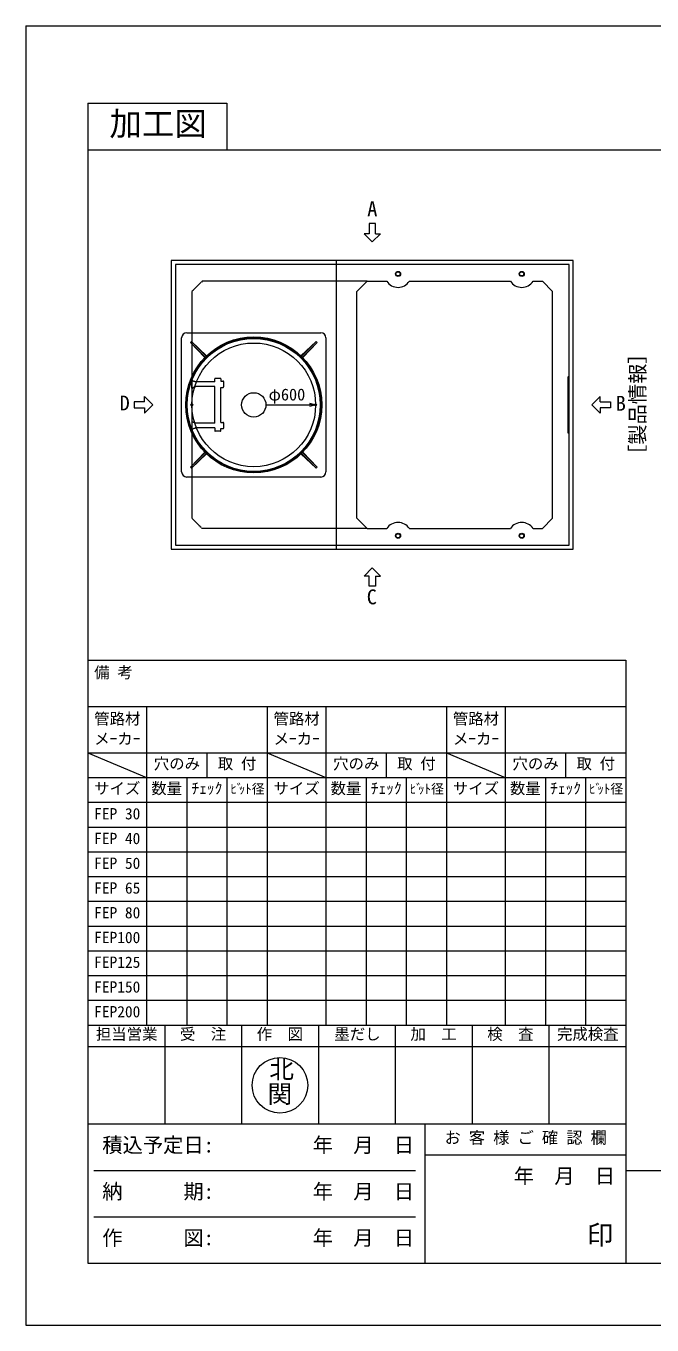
# Model space of a CAD drawing. Units: millimetres, scale not verified. Extents: x -4455 to 4455, y -3150 to 3150.
# Drawn here: x -4455 to -1418, y -3150 to 3150 of the extents above; entities that cross this region are included whole.
import ezdxf
from ezdxf.enums import TextEntityAlignment as Align

# ---------------------------------------------------------------- set-up
doc = ezdxf.new("R2010")
doc.units = ezdxf.units.MM
doc.header["$LTSCALE"] = 20
doc.header["$PDMODE"] = 32
doc.header["$PDSIZE"] = 10
doc.linetypes.add('LONG_DASHED1', pattern=[7, 6, -1])
for name, color, linetype, lineweight in [('0-0_D-TTL', 7, 'Continuous', 9), ('0-1_Defpoints', 7, 'Continuous', 9), ('0-2_D-TTL-FRAM1', 134, 'Continuous', 9), ('0-3_D-TTL-TXT', 7, 'Continuous', 9), ('0-4_D-STR-TXT', 7, 'Continuous', 9), ('0-5_D-STR-DIM', 3, 'Continuous', 9), ('0-6_0', 7, 'Continuous', 9), ('0-7_D-STR', 7, 'Continuous', 9), ('0-8_D-STR-STR1', 7, 'LONG_DASHED1', 9), ('0-A_D-STR-STR3', 2, 'LONG_DASHED1', 9), ('0-B_D-STR-STR4', 134, 'Continuous', 9)]:
    doc.layers.add(name, color=color, linetype=linetype, lineweight=lineweight)
doc.styles.add('HG正楷書体-PRO', font='')
doc.styles.add('ＭＳ ゴシック', font='')
doc.styles.get('HG正楷書体-PRO').set_extended_font_data('HG正楷書体-PRO')
doc.styles.get('ＭＳ ゴシック').set_extended_font_data('MS Gothic')

# ---------------------------------------------------------------- blocks, each defined once
blk = doc.blocks.new('A$C4DE05FD1')
at = {"layer": '0-0_D-TTL', "color": 134}
for p, q in [((4000, 79000), (4000, 4000)), ((4000, 76000), (114800, 76000)), ((4000, 4000), (114800, 4000))]:
    blk.add_line(p, q, dxfattribs=at)
blk.add_lwpolyline([(4000, 79000), (13000, 79000), (13000, 76000)], dxfattribs=at)
at = {"layer": '0-1_Defpoints', "color": 134}
for p, q in [((0, 84000), (0, 0)), ((0, 84000), (118800, 84000)), ((0, 0), (118800, 0))]:
    blk.add_line(p, q, dxfattribs=at)
at = {"layer": '0-2_D-TTL-FRAM1'}
blk.add_line((38800, 10000), (114800, 10000), dxfattribs=at)
at = {"layer": '0-3_D-TTL-TXT', "style": 'ＭＳ ゴシック'}
blk.add_text('加工図', height=1539, dxfattribs=at).set_placement((5399.8, 76447.4), align=Align.BOTTOM_LEFT)
blk = doc.blocks.new('A$C4C6C5A58')
at = {"layer": '0-4_D-STR-TXT', "style": 'ＭＳ ゴシック'}
for s, p in [('ﾋﾞ', (0, -118.4)), ('ｯﾄ径', (540.8, -118.4))]:
    blk.add_text(s, height=615.7, dxfattribs=at).set_placement(p, align=Align.BOTTOM_LEFT)
blk = doc.blocks.new('A$C43AD63AA')
at = {"layer": '0-2_D-TTL-FRAM1'}
for p, q in [((0, 20600), (0, 0)), ((3800, 20600), (3800, 0)), ((0, 17600), (11600, 17600)), ((0, 17600), (3800, 16000)), ((7700, 17600), (7700, 16000)), ((0, 16000), (11600, 16000)), ((6400, 16000), (6400, 0)), ((9000, 16000), (9000, 0)), ((0, 14400), (11600, 14400)), ((0, 12800), (11600, 12800)), ((0, 11200), (11600, 11200)), ((0, 9600), (11600, 9600)), ((0, 8000), (11600, 8000)), ((0, 6400), (11600, 6400)), ((0, 4800), (11600, 4800)), ((0, 3200), (11600, 3200)), ((0, 1600), (11600, 1600)), ((0, 0), (11600, 0))]:
    blk.add_line(p, q, dxfattribs=at)
blk.add_lwpolyline([(0, 20600), (11600, 20600), (11600, 0)], dxfattribs=at)
at = {"layer": '0-3_D-TTL-TXT'}
blk.add_blockref('A$C4C6C5A58', (9220, 14896.8), dxfattribs=at)
at = {"layer": '0-3_D-TTL-TXT', "style": 'ＭＳ ゴシック'}
for s, p in [('管路材', (411.8, 19216.2)), ('メｰカｰ', (411.8, 17928.8)), ('穴のみ', (4267.8, 16316.2)), ('取 付', (8408.4, 16316.2)), ('サイズ', (411.8, 14716.2)), ('数量', (4103.9, 14716.2)), ('ﾁｪｯｸ', (6703.9, 14716.2))]:
    blk.add_text(s, height=731.2, dxfattribs=at).set_placement(p, align=Align.BOTTOM_LEFT)
blk = doc.blocks.new('A$C77D93FA8')
at = {"layer": '0-3_D-TTL-TXT', "style": 'ＭＳ ゴシック'}
for s, p in [('FEP 30', (411.8, 13076.2)), ('FEP 40', (411.8, 11476.2)), ('FEP 50', (411.8, 9876.2)), ('FEP 65', (411.8, 8276.2)), ('FEP 80', (411.8, 6676.2)), ('FEP100', (411.8, 5076.2)), ('FEP125', (411.8, 3476.2)), ('FEP150', (411.8, 1876.2)), ('FEP200', (411.8, 276.2))]:
    blk.add_text(s, height=731.2, dxfattribs=at).set_placement(p, align=Align.BOTTOM_LEFT)
blk = doc.blocks.new('_Open30')
at = {"layer": '0-6_0'}
blk.add_line((0, 0), (-20, 0), dxfattribs=at)
blk.add_lwpolyline([(-20, 5.36), (0, 0), (-20, -5.36)], dxfattribs=at)
blk = doc.blocks.new('A$C1BF34DBF')
at = {"layer": '0-A_D-STR-STR3'}
for p, q in [((-1635, 0), (-2365, 0)), ((-2365, 0), (-2365, -80)), ((-1635, 0), (-1635, -80)), ((1635, 0), (2365, 0)), ((1635, 0), (1635, -80)), ((2365, 0), (2365, -80)), ((-2220, -300), (-2280, -300)), ((-2220, -2220), (-2220, -300)), ((-1780, -300), (-1720, -300)), ((-1780, -2220), (-1780, -300)), ((1780, -300), (1720, -300)), ((1780, -2220), (1780, -300)), ((2220, -2220), (2220, -300)), ((2220, -300), (2280, -300)), ((-2550, -2780), (-2550, -2260)), ((-2220, -2220), (-2510, -2220)), ((-1780, -2220), (1780, -2220)), ((2220, -2220), (2510, -2220)), ((2550, -2780), (2550, -2260)), ((-2510, -2820), (-2300, -2820)), ((-2300, -2820), (-2300, -3010)), ((-2220, -3090), (-1780, -3090)), ((-1700, -2820), (-1700, -3010)), ((-1700, -2820), (1700, -2820)), ((1700, -2820), (1700, -3010)), ((1780, -3090), (2220, -3090)), ((2300, -2820), (2300, -3010)), ((2510, -2820), (2300, -2820))]:
    blk.add_line(p, q, dxfattribs=at)
for centre, radius, start, end in [((-2679, -327.8), 400, 3.97846, 38.27098), ((-1321, -327.8), 400, 141.72902, 176.02154), ((1321, -327.8), 400, 3.97846, 38.27098), ((2679, -327.8), 400, 141.72902, 176.02154), ((-2510, -2260), 40, 90, 180), ((2510, -2260), 40, 0, 90), ((-2510, -2780), 40, 180, 270), ((-2220, -3010), 80, 180, 270), ((-1780, -3010), 80, 270, 0), ((1780, -3010), 80, 180, 270), ((2220, -3010), 80, 270, 0), ((2510, -2780), 40, 270, 0)]:
    blk.add_arc(centre, radius, start, end, dxfattribs=at)
blk = doc.blocks.new('A$C70CC1A47')
at = {"layer": '0-8_D-STR-STR1'}
for p, q in [((0, 2820), (120, 2700)), ((120, -2700), (120, 2700)), ((120, -2700), (0, -2820))]:
    blk.add_line(p, q, dxfattribs=at)
blk = doc.blocks.new('A$C5CAA2934')
at = {"layer": '0-7_D-STR'}
for p, q in [((39000, 14000), (0, 14000)), ((0, 14000), (0, -14000)), ((16000, 14000), (16000, -14000)), ((39000, -14000), (39000, 14000)), ((18000, 11000), (19000, 12000)), ((19000, 12000), (20904.6, 12000)), ((23095.4, 12000), (32904.6, 12000)), ((35095.4, 12000), (36000, 12000)), ((36000, 12000), (37000, 11000)), ((18000, -11000), (18000, 11000)), ((37000, -11000), (37000, 11000)), ((19000, -12000), (18000, -11000)), ((36000, -12000), (37000, -11000)), ((19000, -12000), (20904.6, -12000)), ((23095.4, -12000), (32904.6, -12000)), ((35095.4, -12000), (36000, -12000)), ((0, -14000), (39000, -14000))]:
    blk.add_line(p, q, dxfattribs=at)
at = {"layer": '0-7_D-STR', "linetype": 'LONG_DASHED1'}
for p, q in [((38600, 13600), (400, 13600)), ((400, 13600), (400, -13600)), ((38600, -13600), (38600, 13600)), ((3000, 12000), (2000, 11000)), ((19000, 12000), (3000, 12000)), ((2000, 11000), (2000, -11000)), ((3000, -12000), (2000, -11000)), ((19000, -12000), (3000, -12000)), ((400, -13600), (38600, -13600))]:
    blk.add_line(p, q, dxfattribs=at)
at = {"layer": '0-7_D-STR'}
for centre, radius in [((22000, 12700), 250), ((22000, 12700), 200), ((34000, 12700), 250), ((34000, 12700), 200), ((8000, 0), 6000), ((22000, -12700), 250), ((22000, -12700), 200), ((34000, -12700), 250), ((34000, -12700), 200)]:
    blk.add_circle(centre, radius, dxfattribs=at)
for centre, start, end in [((22000, 12700), 212.57897, 327.42103), ((34000, 12700), 212.57897, 327.42103), ((22000, -12700), 32.57897, 147.42103), ((34000, -12700), 32.57897, 147.42103)]:
    blk.add_arc(centre, 1300, start, end, dxfattribs=at)
at = {"layer": '0-8_D-STR-STR1', "rotation": 180}
blk.add_blockref('A$C70CC1A47', (38600, 0), dxfattribs=at)
blk = doc.blocks.new('A$C1D90160D')
at = {"layer": '0-2_D-TTL-FRAM1'}
for p, q in [((0, 58500), (52200, 58500)), ((0, 58500), (0, 0)), ((52200, 58500), (52200, 0)), ((0, 54000), (52200, 54000)), ((0, 23100), (52200, 23100)), ((7457.1, 23100), (7457.1, 13500)), ((14914.3, 23100), (14914.3, 13500)), ((22371.4, 23100), (22371.4, 13500)), ((29828.6, 23100), (29828.6, 13500)), ((37285.7, 23100), (37285.7, 13500)), ((44742.9, 23100), (44742.9, 13500)), ((0, 21000), (52200, 21000)), ((0, 13500), (52200, 13500)), ((32700, 13500), (32700, 0)), ((32700, 10500), (52200, 10500)), ((600, 9000), (31800, 9000)), ((600, 4500), (31800, 4500)), ((0, 0), (52200, 0))]:
    blk.add_line(p, q, dxfattribs=at)
at = {"layer": '0-3_D-TTL-TXT', "style": 'ＭＳ ゴシック'}
for s, height, p in [('備 考', 1097, (617.7, 56424.3)), ('担当営業', 1097, (778, 21342.5)), ('受\u3000注', 1097, (8932.5, 21342.5)), ('作\u3000図', 1097, (16389.7, 21342.5)), ('墨だし', 1097, (23916.5, 21342.5)), ('加\u3000工', 1097, (31303.9, 21342.5)), ('検\u3000査', 1097, (38761.1, 21342.5)), ('完成検査', 1097, (45520.9, 21342.5)), ('お 客 様 ご 確 認 欄', 1155, (34611.9, 11253.3)), ('積込予定日:', 1443, (1401.8, 10301.8)), ('年  月  日', 1443, (41329.9, 7301.8)), ('納\u3000\u3000\u3000期:', 1443, (1401.8, 5801.8)), ('印', 1876, (48431.1, 1218.6)), ('作\u3000\u3000\u3000図:', 1443, (1401.8, 1301.8))]:
    blk.add_text(s, height=height, dxfattribs=at).set_placement(p, align=Align.BOTTOM_LEFT)
blk = doc.blocks.new('A$C13A32EE1')
at = {"layer": '0-4_D-STR-TXT'}
for p, q in [((150, 400), (150, 900)), ((0, 0), (-400, 400)), ((-150, 400), (-400, 400)), ((0, 0), (400, 400)), ((150, 400), (400, 400))]:
    blk.add_line(p, q, dxfattribs=at)
blk.add_lwpolyline([(150, 900), (-150, 900), (-150, 400)], dxfattribs=at)
blk = doc.blocks.new('A$C6F6203DB')
at = {"layer": '0-4_D-STR-TXT', "xscale": 2, "yscale": 2}
blk.add_blockref('A$C13A32EE1', (0, 15800), dxfattribs=at)
at = {"layer": '0-4_D-STR-TXT', "yscale": 2}
for p, xscale, rotation in [((-21300, 0), 2, 90), ((21300, 0), -2, 270), ((0, -15800), -2, 180)]:
    blk.add_blockref('A$C13A32EE1', p, dxfattribs=dict(at, xscale=xscale, rotation=rotation))
at = {"layer": '0-4_D-STR-TXT', "style": 'ＭＳ ゴシック'}
for s, p in [('A', (-489, 17867.8)), ('D', (-24510.9, -974)), ('B', (23619.6, -1001.1)), ('C', (-535.5, -19778.6))]:
    blk.add_text(s, height=1443, dxfattribs=at).set_placement(p, align=Align.BOTTOM_LEFT)
blk.add_text('［製品情報］', height=1443, rotation=90, dxfattribs=at).set_placement((26888, -5842.1), align=Align.BOTTOM_LEFT)
blk = doc.blocks.new('A$C31372C24')
at = {"layer": '0-B_D-STR-STR4'}
for p, q in [((-7000, -6500), (-7000, 6500)), ((-6500, 7000), (6500, 7000)), ((7000, 6500), (7000, -6500)), ((-6149.5, 6050.5), (-6050.5, 6149.5)), ((-4716.1, 4617.1), (-6149.5, 6050.5)), ((-4751, 4581.3), (-6149.5, 6050.5)), ((-6050.5, 6149.5), (-4617.1, 4716.1)), ((-4581.3, 4751), (-6050.5, 6149.5)), ((4581.3, 4751), (6050.5, 6149.5)), ((4581.3, 4751), (6050.5, 6149.5)), ((6050.5, 6149.5), (4617.1, 4716.1)), ((4617.1, 4716.1), (6050.5, 6149.5)), ((4716.1, 4617.1), (6149.5, 6050.5)), ((6149.5, 6050.5), (4716.1, 4617.1)), ((4751, 4581.3), (6149.5, 6050.5)), ((4751, 4581.3), (6149.5, 6050.5)), ((6149.5, 6050.5), (6050.5, 6149.5)), ((6050.5, 6149.5), (6149.5, 6050.5)), ((-4751, -4581.3), (-6149.5, -6050.5)), ((-6149.5, -6050.5), (-4716.1, -4617.1)), ((-4617.1, -4716.1), (-6050.5, -6149.5)), ((-4581.3, -4751), (-6050.5, -6149.5)), ((4581.3, -4751), (6050.5, -6149.5)), ((6050.5, -6149.5), (4617.1, -4716.1)), ((4716.1, -4617.1), (6149.5, -6050.5)), ((4751, -4581.3), (6149.5, -6050.5)), ((-6050.5, -6149.5), (-6149.5, -6050.5)), ((6149.5, -6050.5), (6050.5, -6149.5)), ((6500, -7000), (-6500, -7000))]:
    blk.add_line(p, q, dxfattribs=at)
for radius in [6600, 6500, 6450, 6000, 1180]:
    blk.add_circle((0, 0), radius, dxfattribs=at)
for centre, start, end in [((-6500, 6500), 90, 180), ((6500, 6500), 0, 90), ((-6500, -6500), 180, 270), ((6500, -6500), 270, 0)]:
    blk.add_arc(centre, 500, start, end, dxfattribs=at)
blk = doc.blocks.new('A$C2FEB6317')
at = {"layer": '0-B_D-STR-STR4'}
blk.add_blockref('A$C31372C24', (0, 0), dxfattribs=at)

msp = doc.modelspace()

# ---------------------------------------------------------------- linework, layer by layer
at = {"layer": '0-1_Defpoints'}
for p in [(-3650, 1312.5), (-3050, 1312.5)]:
    msp.add_point(p, dxfattribs=at)
at = {"layer": '0-3_D-TTL-TXT', "color": 1}
msp.add_circle((-3222.86, -1987.5), 135, dxfattribs=at)
at = {"layer": '0-5_D-STR-DIM'}
msp.add_line((-3291.37, 1312.5), (-3080, 1312.5), dxfattribs=at)

# ---------------------------------------------------------------- block references
at = {"layer": '0-0_D-TTL'}
for name, p, xscale, yscale in [('A$C4DE05FD1', (-4455, -3150), 0.075, 0.075), ('A$C1D90160D', (-4155, -2850), 0.05, 0.05)]:
    msp.add_blockref(name, p, dxfattribs=dict(at, xscale=xscale, yscale=yscale))
at = {"layer": '0-2_D-TTL-FRAM1', "xscale": 0.075, "yscale": 0.075}
for p in [(-4155, -1695), (-3285, -1695), (-2415, -1695)]:
    msp.add_blockref('A$C43AD63AA', p, dxfattribs=at)
at = {"layer": '0-3_D-TTL-TXT', "xscale": 0.075, "yscale": 0.075}
msp.add_blockref('A$C77D93FA8', (-4155, -1695), dxfattribs=at)
at = {"layer": '0-4_D-STR-TXT', "xscale": 0.05, "yscale": 0.05}
msp.add_blockref('A$C6F6203DB', (-2775, 1312.5), dxfattribs=at)
at = {"layer": '0-5_D-STR-DIM', "xscale": 1.5, "yscale": 1.5}
msp.add_blockref('_Open30', (-3050, 1312.5), dxfattribs=at)
at = {"layer": '0-7_D-STR', "xscale": 0.05, "yscale": 0.05}
msp.add_blockref('A$C5CAA2934', (-3750, 1312.5), dxfattribs=at)
at = {"layer": '0-A_D-STR-STR3', "xscale": 0.05, "yscale": 0.05, "rotation": 90}
msp.add_blockref('A$C1BF34DBF', (-3650, 1312.5), dxfattribs=at)
at = {"layer": '0-B_D-STR-STR4', "xscale": 0.05, "yscale": 0.05}
msp.add_blockref('A$C2FEB6317', (-3350, 1312.5), dxfattribs=at)

# ---------------------------------------------------------------- texts
at = {"layer": '0-3_D-TTL-TXT', "color": 1, "style": 'HG正楷書体-PRO'}
for s, p in [('北', (-3274.46, -1980.63)), ('関', (-3283.21, -2099.13))]:
    msp.add_text(s, height=87.53, dxfattribs=at).set_placement(p, align=Align.BOTTOM_LEFT)
at = {"layer": '0-3_D-TTL-TXT', "style": 'ＭＳ ゴシック'}
for p in [(-3063.51, -2334.91), (-3063.51, -2559.91), (-3063.51, -2784.91)]:
    msp.add_text('年  月  日', height=72.14, dxfattribs=at).set_placement(p, align=Align.BOTTOM_LEFT)
at = {"layer": '0-5_D-STR-DIM', "style": 'ＭＳ ゴシック'}
msp.add_text('φ600', height=57.77, dxfattribs=at).set_placement((-3277.91, 1316.4), align=Align.BOTTOM_LEFT)

doc.saveas('drawing.dxf')
